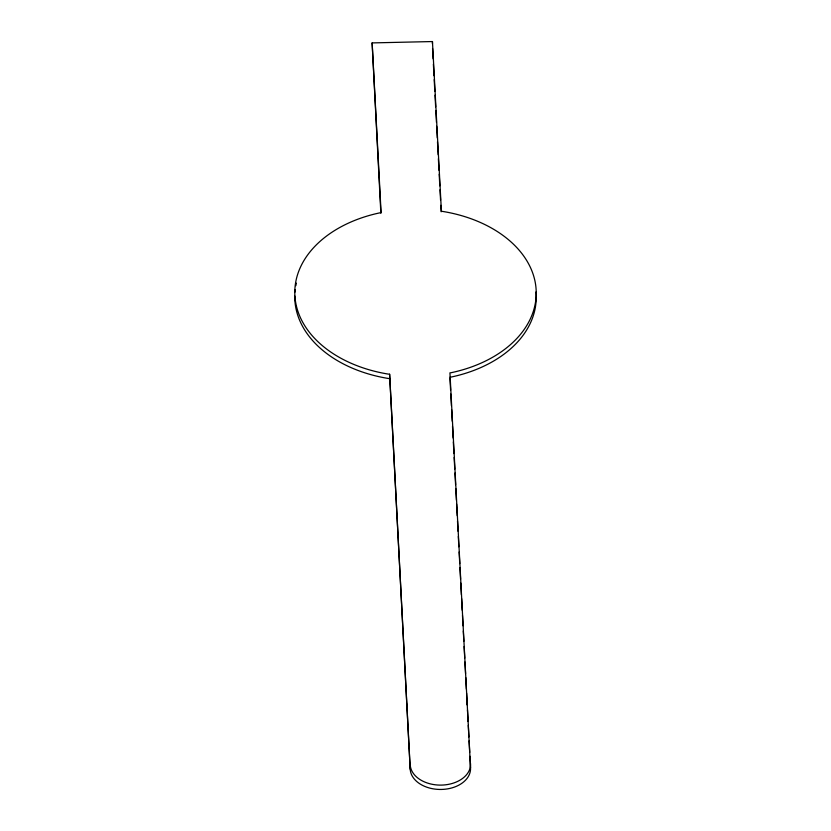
<?xml version="1.0" encoding="UTF-8"?>
<svg xmlns="http://www.w3.org/2000/svg" width="831" height="831" viewBox="0 0 831 831"><rect width="100%" height="100%" fill="white"/><g stroke="black" fill="none" stroke-linecap="round" stroke-linejoin="round"><path stroke-width="1.25" d="M372.132 42.911L381.086 212.684L380.027 212.809A120.724 83.557 0.3 0 0 294.87 295.493A120.724 83.557 0.3 0 0 388.544 374.137L389.614 374.21L410.213 769.257A30.176 20.889 0.3 0 0 441.469 789.45A30.176 20.889 0.3 0 0 470.533 767.896L449.935 372.849L450.994 372.735A120.724 83.557 0.3 0 0 536.151 290.05A120.724 83.557 0.3 0 0 442.476 211.396L441.406 211.323L432.452 41.55L372.132 42.911L380.858 213.151M407.013 708.698L407.034 704.345M410.213 769.257L389.614 374.21M432.442 43.731L432.452 41.55M467.344 705.155L467.354 702.984M449.914 377.212L450.973 377.087A120.724 83.557 0.3 0 0 535.953 291.993M389.594 378.572L388.524 378.5A120.724 83.557 0.3 0 1 294.776 296.013M432.567 48.499L433.107 58.866M433.387 64.049L434 75.714M434.208 79.599L434.821 91.265M435.029 95.15L435.641 106.815M435.849 110.71L436.462 122.375M436.67 126.26L437.283 137.925M437.49 141.81L438.176 154.774M438.373 158.659L438.997 170.324M439.194 174.209L439.817 185.874M440.015 189.759L440.565 200.126M440.835 205.309L441.178 211.791M449.976 378.5L450.599 390.155M450.797 394.039L451.41 405.694M451.617 409.579L452.23 421.224M452.511 426.407L453.124 438.062M453.331 441.936L453.944 453.591M454.152 457.476L454.765 469.131M454.962 473.016L455.585 484.66M455.783 488.545L456.406 500.2M456.603 504.085L457.227 515.739M457.497 520.912L458.037 531.269M458.317 536.452L458.857 546.808M459.138 551.981L459.751 563.636M459.959 567.521L460.571 579.176M460.779 583.05L461.392 594.705M461.6 598.59L462.213 610.245M462.483 615.418L463.033 625.774M463.303 630.958L463.854 641.314M464.124 646.487L464.737 658.142M464.945 662.027L465.557 673.681M465.765 677.566L466.378 689.211M466.586 693.096L467.199 704.75M467.469 709.913L468.082 721.516M468.289 725.38L468.902 736.972M469.1 740.837L469.712 752.429M469.92 756.293L470.533 767.896M294.953 292.148A120.724 83.557 0.3 0 1 295.223 289.572M295.836 285.708A120.724 83.557 0.3 0 1 296.387 283.163M470.554 763.533A30.176 20.889 0.3 0 1 441.49 785.098A30.176 20.889 0.3 0 1 410.234 764.894"/></g></svg>
